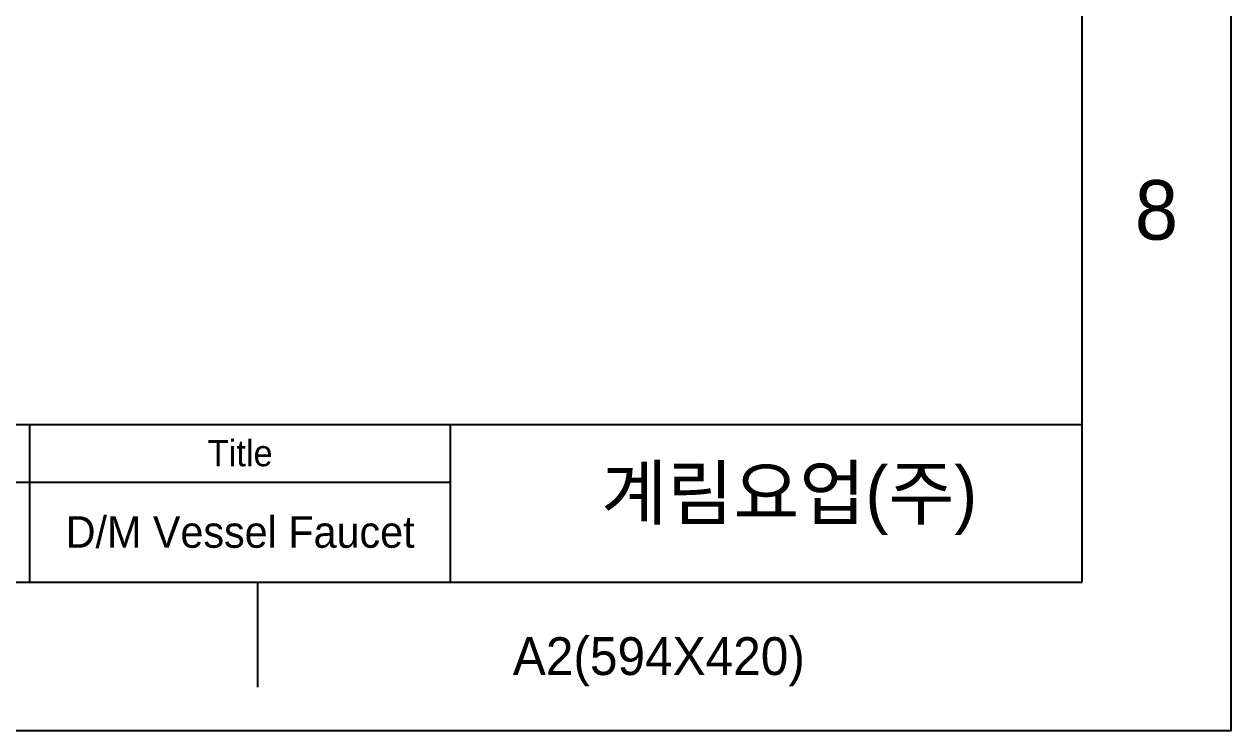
# Model space of a CAD drawing. Extents: x 8750 to 9170, y -15794 to -15200.
# Drawn here: x 9055.2 to 9169.8, y -15793.6 to -15726.4 of the extents above; entities that cross this region are included whole.
import ezdxf

# ---------------------------------------------------------------- set-up
doc = ezdxf.new("R2010")
doc.units = 0
doc.header["$MEASUREMENT"] = 0
doc.linetypes.add('CENTERX2', pattern=[101.6, 63.5, -12.7, 12.7, -12.7])
doc.layers.get('0').update_dxf_attribs({"linetype": 'CONTINUOUS'})
doc.layers.add('5', color=2, linetype='CONTINUOUS', lineweight=9)
doc.layers.add('FORM', color=7, linetype='CONTINUOUS')
doc.layers.add('TEXT', color=2, linetype='CONTINUOUS')
doc.styles.add('ROMANS', font='Gulim.ttf')
doc.styles.get("Standard").update_dxf_attribs({"font": 'Gulim.ttf'})

msp = doc.modelspace()

# ---------------------------------------------------------------- linework, layer by layer
for p, q in [((9155.688, -15779.492), (9155.688, -15213.835)), ((8763.971, -15779.492), (9155.688, -15779.492)), ((9077.345, -15779.492), (9077.345, -15789.492))]:
    msp.add_line(p, q)
msp.add_lwpolyline([(8749.829, -15199.694), (9169.829, -15199.694), (9169.829, -15793.633), (8749.829, -15793.633)], close=True)
at = {"layer": 'FORM'}
for p, q in [((8885.188, -15764.492), (9155.688, -15764.492)), ((9055.688, -15779.492), (9055.688, -15764.492)), ((9095.688, -15779.492), (9095.688, -15764.492)), ((8955.688, -15769.992), (9095.688, -15769.992))]:
    msp.add_line(p, q, dxfattribs=at)

# ---------------------------------------------------------------- texts
at = {"insert": (9162.759, -15744.138), "char_height": 5.657, "attachment_point": 5}
msp.add_mtext_dynamic_manual_height_columns('8', width=50, gutter_width=12.5, heights=[0], dxfattribs=at)
at = {"layer": '5', "style": 'ROMANS'}
msp.add_text(' A2(594X420)', height=3.6, dxfattribs=at).set_placement((9100.287, -15788.322))
at = {"layer": 'TEXT', "attachment_point": 5}
for s, insert, char_height in [('Title', (9075.688, -15767.242), 2.5), ('D/M Vessel Faucet', (9075.688, -15774.742), 3)]:
    msp.add_mtext_dynamic_manual_height_columns(s, width=40, gutter_width=12.5, heights=[0], dxfattribs=dict(at, insert=insert, char_height=char_height))
at = {"layer": 'TEXT', "linetype": 'CENTERX2', "insert": (9127.865, -15771.75), "char_height": 5, "attachment_point": 5}
msp.add_mtext_dynamic_manual_height_columns('{\\fHYGothic-Medium|b0|i0|c129|p18;계림요업(주)}', width=60, gutter_width=12.5, heights=[0], dxfattribs=at)

doc.saveas('drawing.dxf')
